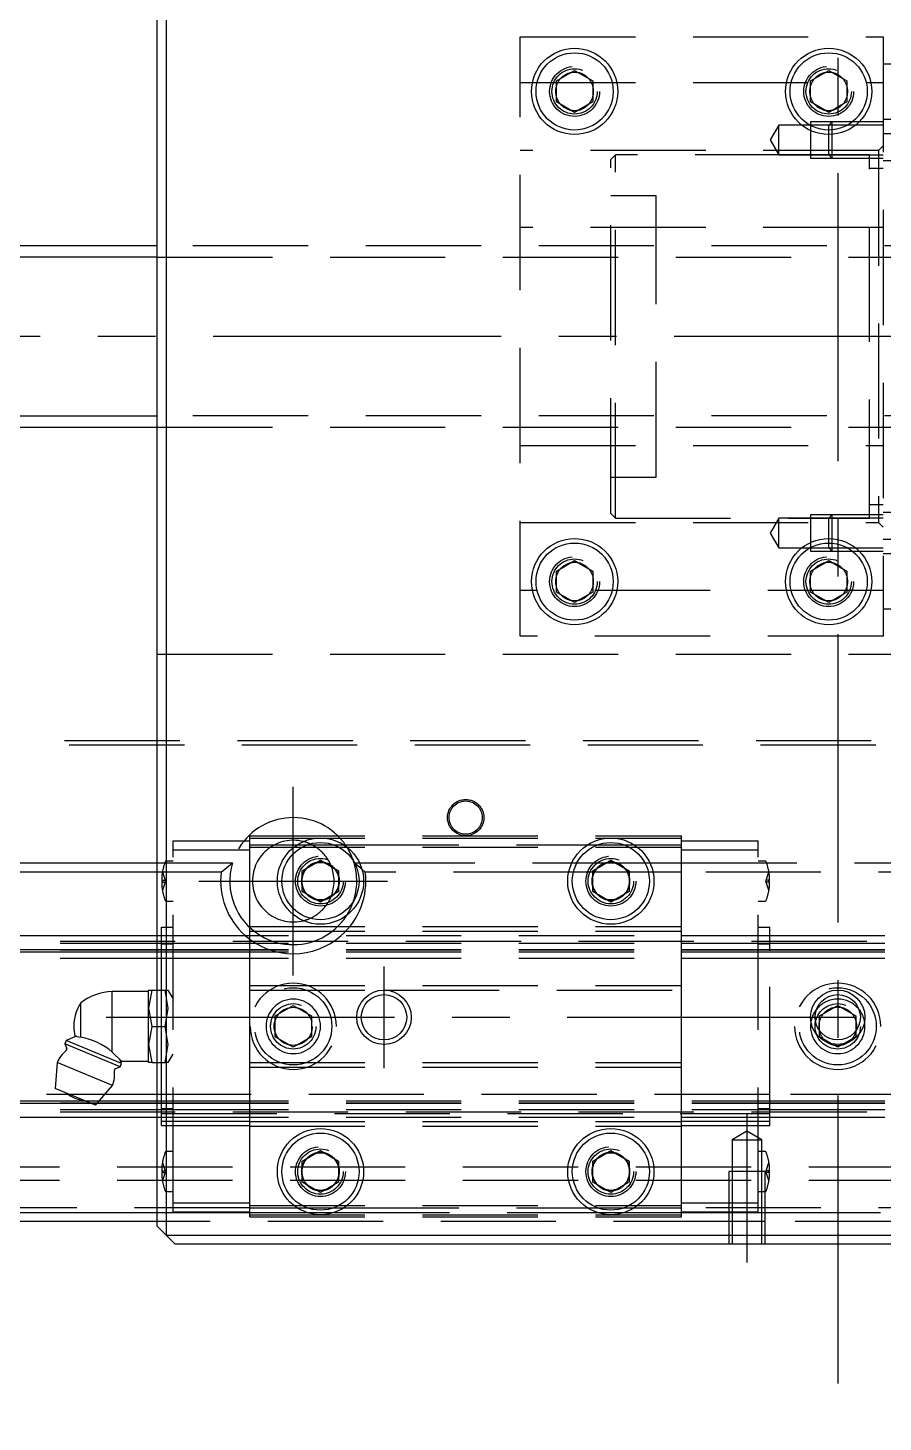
# Model space of a CAD drawing. Extents: x -10 to 750, y -346 to 120.
# Drawn here: x 110.8 to 205, y -119.6 to 34 of the extents above; entities that cross this region are included whole.
import ezdxf

# ---------------------------------------------------------------- set-up
doc = ezdxf.new("R2010")
doc.units = 0
doc.linetypes.add('CENTER', pattern=[50.8, 31.75, -6.35, 6.35, -6.35])
doc.linetypes.add('DASHED', pattern=[19.05, 12.7, -6.35])
doc.layers.get('0').update_dxf_attribs({"linetype": 'CONTINUOUS'})
doc.layers.add('CENTER', color=1, linetype='CENTER')

msp = doc.modelspace()

# ---------------------------------------------------------------- linework, layer by layer
at = {"color": 7, "linetype": 'CONTINUOUS'}
for p, q in [((126, 99), (126, -99)), ((125, -98), (125, 98)), ((169, 28.15), (171, 29.31)), ((171, 29.31), (173, 28.15)), ((197, 28.15), (199, 29.31)), ((199, 29.31), (201, 28.15)), ((169, 25.85), (169, 28.15)), ((173, 28.15), (173, 25.85)), ((197, 25.85), (197, 28.15)), ((201, 28.15), (201, 25.85)), ((171, 24.69), (169, 25.85)), ((173, 25.85), (171, 24.69)), ((199, 24.69), (197, 25.85)), ((201, 25.85), (199, 24.69)), ((125, 10), (28, 10)), ((28, -10), (125, -10)), ((169, -25.85), (171, -24.69)), ((169, -28.15), (169, -25.85)), ((171, -24.69), (173, -25.85)), ((173, -25.85), (173, -28.15)), ((197, -25.85), (199, -24.69)), ((197, -28.15), (197, -25.85)), ((199, -24.69), (201, -25.85)), ((201, -25.85), (201, -28.15)), ((171, -29.31), (169, -28.15)), ((173, -28.15), (171, -29.31)), ((199, -29.31), (197, -28.15)), ((201, -28.15), (199, -29.31)), ((26.71, -58), (125, -58)), ((141, -58.85), (143, -57.69)), ((143, -57.69), (145, -58.85)), ((173, -58.85), (175, -57.69)), ((175, -57.69), (177, -58.85)), ((125, -59), (27.94, -59)), ((141, -61.15), (141, -58.85)), ((145, -58.85), (145, -61.15)), ((173, -61.15), (173, -58.85)), ((177, -58.85), (177, -61.15)), ((143, -62.31), (141, -61.15)), ((145, -61.15), (143, -62.31)), ((175, -62.31), (173, -61.15)), ((177, -61.15), (175, -62.31)), ((0, -66), (125, -66)), ((0, -67.52), (125, -67.52)), ((0, -67.8), (125, -67.8)), ((124.04, -72.15), (120.04, -72.15)), ((120.04, -78.83), (120.04, -72.15)), ((124.04, -74), (124.04, -72)), ((124.04, -72), (124.4, -72)), ((124.4, -72), (124.04, -74)), ((124.4, -72), (125, -72)), ((116.6, -77.18), (116.6, -73.4)), ((124.04, -78), (124.04, -74)), ((124.04, -74), (124.4, -76)), ((124.4, -76), (124.04, -78)), ((124.4, -76), (125, -76)), ((114.98, -77.56), (114.83, -77.93)), ((114.83, -77.93), (115.04, -78.44)), ((120.93, -80.45), (114.83, -77.93)), ((116.1, -77.09), (114.98, -77.56)), ((121.08, -80.08), (114.98, -77.56)), ((115.94, -77.07), (116.6, -77.18)), ((124.04, -80), (124.04, -78)), ((124.04, -78), (124.4, -80)), ((120.04, -78.83), (121.08, -79.85)), ((121.08, -80.08), (120.9, -79.64)), ((121.08, -79.85), (124.04, -79.85)), ((113.97, -80), (113.77, -82.84)), ((120.07, -82.53), (113.97, -80)), ((120.42, -80.66), (120.93, -80.45)), ((120.93, -80.45), (121.08, -80.08)), ((124.4, -80), (124.04, -80)), ((124.4, -80), (125, -80)), ((118.2, -84.68), (113.77, -82.84)), ((118.2, -84.68), (120.07, -82.53)), ((0, -84.2), (117.05, -84.2)), ((118.62, -84.2), (125, -84.2)), ((0, -84.48), (117.73, -84.48)), ((0, -86), (125, -86)), ((118.37, -84.48), (125, -84.48)), ((141, -90.85), (143, -89.69)), ((143, -89.69), (145, -90.85)), ((173, -90.85), (175, -89.69)), ((175, -89.69), (177, -90.85)), ((141, -93.15), (141, -90.85)), ((145, -90.85), (145, -93.15)), ((173, -93.15), (173, -90.85)), ((177, -90.85), (177, -93.15)), ((143, -94.31), (141, -93.15)), ((145, -93.15), (143, -94.31)), ((175, -94.31), (173, -93.15)), ((177, -93.15), (175, -94.31)), ((1, -96.5), (125, -96.5)), ((125, -97.5), (2, -97.5)), ((126, -99), (125, -98)), ((127, -100), (126, -99)), ((126, -99), (274, -99)), ((273, -100), (127, -100))]:
    msp.add_line(p, q, dxfattribs=at)
at = {"color": 3, "linetype": 'DASHED'}
for p, q in [((165, 33), (205, 33)), ((165, -33), (165, 33)), ((205, 33), (205, -33)), ((215, 30), (205, 30)), ((165, 28), (205, 28)), ((193.5, 23.3), (192.55, 21.65)), ((197, 23.3), (193.5, 23.3)), ((193.5, 20), (193.5, 23.3)), ((199.35, 23.65), (197, 23.65)), ((197, 23.65), (197, 23.25)), ((199, 23.3), (197, 23.3)), ((197, 23.25), (197, 22.69)), ((199.35, 23.65), (199, 23.3)), ((201.09, 23.3), (199, 23.3)), ((199, 22.75), (199, 23.3)), ((201.62, 23.65), (199.35, 23.65)), ((201.62, 23.65), (199.35, 23.65)), ((199.35, 23.65), (199.35, 22.76)), ((201.98, 23.3), (201.09, 23.3)), ((202.37, 23.65), (201.62, 23.65)), ((202.37, 23.65), (201.62, 23.65)), ((205, 23.3), (201.98, 23.3)), ((205, 23.65), (202.37, 23.65)), ((205, 23.65), (202.37, 23.65)), ((215, 23.9), (205, 23.9)), ((192.55, 21.65), (193.5, 20)), ((197, 22.69), (197, 19.65)), ((199, 22.25), (199, 22.75)), ((199, 20), (199, 22.25)), ((199.35, 22.76), (199.35, 22.26)), ((199.35, 22.26), (199.35, 19.65)), ((205, 22.36), (215, 22.36)), ((204.5, 20.5), (165, 20.5)), ((175.5, 20), (175, 19.5)), ((197, 20), (175.5, 20)), ((175.5, -20), (175.5, 20)), ((193.5, 20), (197, 20)), ((197, 20), (199, 20)), ((199, 20), (197, 20)), ((203.5, 20), (199, 20)), ((199, 20), (199.35, 19.65)), ((199, 20), (205, 20)), ((203.5, 19.65), (203.5, 20)), ((205, 21), (204.5, 20.5)), ((204.5, 20.5), (204.5, -20.5)), ((175, -19.5), (175, 19.5)), ((197, 19.65), (199.35, 19.65)), ((199.35, 19.65), (205, 19.65)), ((199.35, 19.65), (205, 19.65)), ((203.5, -19.65), (203.5, 19.65)), ((205, 18.5), (203.5, 18.5)), ((205, 19.4), (215, 19.4)), ((180, 15.5), (175, 15.5)), ((180, -15.5), (180, 15.5)), ((204.5, 12), (165, 12)), ((205, 12), (204.5, 12)), ((275, 10), (125, 10)), ((125, 8.75), (275, 8.75)), ((275, -8.75), (125, -8.75)), ((125, -10), (275, -10)), ((165, -12), (204.5, -12)), ((204.5, -12), (205, -12)), ((204.5, -12), (205, -12)), ((175, -15.5), (180, -15.5)), ((175, -19.5), (175.5, -20)), ((199.35, -19.65), (197, -19.65)), ((197, -19.65), (197, -22.69)), ((199.35, -19.65), (199, -20)), ((205, -19.65), (199.35, -19.65)), ((205, -19.65), (199.35, -19.65)), ((199.35, -19.65), (199.35, -22.26)), ((203.5, -18.5), (205, -18.5)), ((203.5, -20), (203.5, -19.65)), ((215, -19.4), (205, -19.4)), ((165, -20.5), (204.5, -20.5)), ((175.5, -20), (197, -20)), ((193.5, -20), (192.55, -21.65)), ((197, -20), (193.5, -20)), ((193.5, -21.65), (193.5, -20)), ((199, -20), (197, -20)), ((197, -20), (199, -20)), ((199, -20), (203.5, -20)), ((205, -20), (199, -20)), ((199, -22.25), (199, -20)), ((204.5, -20.5), (205, -21)), ((192.55, -21.65), (193.5, -23.3)), ((193.5, -23.3), (193.5, -21.65)), ((197, -22.69), (197, -23.25)), ((199, -22.75), (199, -22.25)), ((199, -23.3), (199, -22.75)), ((199.35, -22.26), (199.35, -22.76)), ((199.35, -22.76), (199.35, -23.65)), ((215, -22.36), (205, -22.36)), ((193.5, -23.3), (197, -23.3)), ((197, -23.25), (197, -23.65)), ((197, -23.3), (199, -23.3)), ((197, -23.65), (199.35, -23.65)), ((199, -23.3), (199.35, -23.65)), ((199, -23.3), (201.09, -23.3)), ((199.35, -23.65), (201.62, -23.65)), ((199.35, -23.65), (201.62, -23.65)), ((201.09, -23.3), (201.98, -23.3)), ((201.62, -23.65), (202.37, -23.65)), ((201.62, -23.65), (202.37, -23.65)), ((201.98, -23.3), (205, -23.3)), ((202.37, -23.65), (205, -23.65)), ((202.37, -23.65), (205, -23.65)), ((205, -23.9), (215, -23.9)), ((205, -28), (165, -28)), ((205, -30), (207, -30)), ((205, -33), (165, -33)), ((125, -35), (275, -35)), ((0.5, -44.5), (399.5, -44.5)), ((1, -45), (399, -45)), ((135.2, -56), (135.2, -55)), ((135.2, -55), (182.8, -55)), ((135.2, -55.25), (182.8, -55.25)), ((182.8, -56), (182.8, -55)), ((126.77, -55.55), (135.2, -55.55)), ((126.77, -56.55), (126.77, -55.55)), ((126.77, -95.45), (126.77, -56.55)), ((126.77, -56.55), (135.2, -56.55)), ((135.2, -65), (135.2, -56)), ((135.2, -56), (140.44, -56)), ((135.2, -56.25), (182.8, -56.25)), ((140.44, -56), (141.56, -56)), ((141.56, -56), (144.44, -56)), ((144.44, -56), (145.56, -56)), ((145.56, -56), (172.44, -56)), ((172.44, -56), (173.56, -56)), ((173.56, -56), (176.44, -56)), ((176.44, -56), (177.56, -56)), ((177.56, -56), (182.8, -56)), ((182.8, -55.55), (191.23, -55.55)), ((182.8, -65), (182.8, -56)), ((182.8, -56.55), (191.23, -56.55)), ((191.23, -56.55), (191.23, -55.55)), ((191.23, -95.45), (191.23, -56.55)), ((125, -58), (125.84, -58)), ((125.84, -58), (126.77, -58)), ((126.77, -57.8), (125.99, -57.8)), ((126.77, -58), (133.29, -58)), ((132.06, -59), (133.29, -58)), ((146.71, -58), (146.75, -58)), ((147.56, -58.68), (146.71, -58)), ((146.75, -58), (147.31, -58)), ((147.31, -58), (170.69, -58)), ((170.69, -58), (171.25, -58)), ((171.25, -58), (173.11, -58)), ((173.11, -58), (173.5, -58)), ((173.5, -58), (174.36, -58)), ((174.36, -58), (174.46, -58)), ((174.46, -58), (174.5, -58)), ((174.5, -58), (175.5, -58)), ((175.5, -58), (175.54, -58)), ((175.54, -58), (175.64, -58)), ((175.64, -58), (176.5, -58)), ((176.5, -58), (176.89, -58)), ((176.89, -58), (178.75, -58)), ((178.75, -58), (179.31, -58)), ((179.31, -58), (182.8, -58)), ((182.8, -58), (217.2, -58)), ((192.01, -57.8), (191.23, -57.8)), ((125.58, -59), (125, -59)), ((125.5, -59.9), (125.58, -59.9)), ((125.58, -59), (125.9, -59.9)), ((126.77, -59), (125.58, -59)), ((125.58, -59.9), (125.9, -59.9)), ((125.58, -59.9), (125.58, -60.1)), ((125.9, -59.9), (125.94, -60)), ((132.06, -59), (126.77, -59)), ((147.94, -59), (147.56, -58.68)), ((170.36, -59), (147.94, -59)), ((170.87, -59), (170.36, -59)), ((172.44, -59), (170.87, -59)), ((172.71, -59), (172.44, -59)), ((173, -59), (172.71, -59)), ((173.15, -59), (173, -59)), ((173.2, -59), (173.15, -59)), ((176.8, -59), (173.2, -59)), ((176.85, -59), (176.8, -59)), ((177, -59), (176.85, -59)), ((177.29, -59), (177, -59)), ((177.56, -59), (177.29, -59)), ((179.13, -59), (177.56, -59)), ((179.64, -59), (179.13, -59)), ((182.8, -59), (179.64, -59)), ((217.2, -59), (182.8, -59)), ((192.1, -59.9), (192.06, -60)), ((192.1, -59.9), (192.42, -59)), ((192.42, -59.9), (192.1, -59.9)), ((192.42, -60.1), (192.42, -59.9)), ((192.42, -59.9), (192.5, -59.9)), ((125.58, -60.1), (125.5, -60.1)), ((125.9, -60.1), (125.58, -61)), ((125.58, -60.1), (125.9, -60.1)), ((125.9, -60.1), (125.94, -60)), ((192.1, -60.1), (192.06, -60)), ((192.42, -61), (192.1, -60.1)), ((192.42, -60.1), (192.1, -60.1)), ((192.5, -60.1), (192.42, -60.1)), ((125.99, -62.2), (126.77, -62.2)), ((191.23, -62.2), (192.01, -62.2)), ((125, -66), (125.5, -66)), ((125.5, -65.07), (126.77, -65.07)), ((125.5, -67.67), (125.5, -65.07)), ((125.5, -65.08), (126.77, -65.08)), ((125.5, -66), (126.77, -66)), ((126.77, -66), (182.8, -66)), ((135.2, -65.5), (135.2, -65)), ((135.2, -65), (182.8, -65)), ((135.2, -71.5), (135.2, -65.5)), ((135.2, -65.5), (182.8, -65.5)), ((182.8, -65.5), (182.8, -65)), ((182.8, -71.5), (182.8, -65.5)), ((182.8, -66), (192.5, -66)), ((191.23, -65.07), (192.5, -65.07)), ((191.23, -65.08), (192.5, -65.08)), ((192.5, -67.67), (192.5, -65.07)), ((192.5, -66), (207.5, -66)), ((0, -66.6), (400, -66.6)), ((0, -66.85), (125, -66.85)), ((0, -67.58), (125.5, -67.58)), ((125, -66.85), (125.5, -66.85)), ((125, -67.52), (125.5, -67.52)), ((125.5, -66.85), (126.77, -66.85)), ((125.5, -66.92), (126.77, -66.92)), ((125.5, -67.52), (126.77, -67.52)), ((125.5, -67.58), (126.77, -67.58)), ((126.77, -66.85), (182.8, -66.85)), ((126.77, -67.52), (182.8, -67.52)), ((126.77, -67.58), (182.8, -67.58)), ((182.8, -66.85), (192.5, -66.85)), ((182.8, -67.52), (192.5, -67.52)), ((182.8, -67.58), (192.5, -67.58)), ((191.23, -66.92), (192.5, -66.92)), ((192.5, -66.85), (207.5, -66.85)), ((192.5, -67.52), (207.5, -67.52)), ((192.5, -67.58), (207.5, -67.58)), ((0, -68.5), (125.5, -68.5)), ((125, -67.8), (125.5, -67.8)), ((125.5, -72), (125.5, -67.67)), ((125.5, -67.8), (126.77, -67.8)), ((125.5, -68.5), (126.77, -68.5)), ((126.77, -67.8), (182.8, -67.8)), ((126.77, -68.5), (182.8, -68.5)), ((182.8, -67.8), (192.5, -67.8)), ((182.8, -68.5), (192.5, -68.5)), ((192.5, -84.33), (192.5, -67.67)), ((192.5, -67.8), (207.5, -67.8)), ((192.5, -68.5), (207.5, -68.5)), ((125, -72), (125.87, -72)), ((125.5, -80), (125.5, -72)), ((125.87, -72), (126.22, -72)), ((126.22, -74), (125.87, -72)), ((126.77, -72.94), (126.22, -72)), ((135.2, -72), (135.2, -71.5)), ((135.2, -71.5), (182.8, -71.5)), ((135.2, -80), (135.2, -72)), ((135.2, -72), (150, -72)), ((150, -72), (182.8, -72)), ((182.8, -72), (182.8, -71.5)), ((182.8, -80), (182.8, -72)), ((138, -74.85), (140, -73.69)), ((140, -73.69), (142, -74.85)), ((198, -74.85), (200, -73.69)), ((200, -73.69), (202, -74.85)), ((125.87, -76), (126.22, -74)), ((138, -77.15), (138, -74.85)), ((142, -74.85), (142, -77.15)), ((198, -76.5), (198, -74.85)), ((202, -74.85), (202, -76.5)), ((125, -76), (125.87, -76)), ((126.22, -78), (125.87, -76)), ((137.5, -76), (137.53, -75.59)), ((197.5, -76), (197.53, -75.59)), ((198, -77.15), (198, -76.5)), ((202, -76.5), (202, -77.15)), ((125.87, -80), (126.22, -78)), ((140, -78.31), (138, -77.15)), ((142, -77.15), (140, -78.31)), ((200, -78.31), (198, -77.15)), ((202, -77.15), (200, -78.31)), ((126.22, -80), (126.77, -79.06)), ((125, -80), (125.87, -80)), ((125.5, -84.33), (125.5, -80)), ((126.22, -80), (125.87, -80)), ((135.2, -80.5), (135.2, -80)), ((135.2, -80), (182.8, -80)), ((135.2, -86.5), (135.2, -80.5)), ((135.2, -80.5), (182.8, -80.5)), ((182.8, -80.5), (182.8, -80)), ((182.8, -86.5), (182.8, -80.5)), ((125.5, -83.5), (0, -83.5)), ((0, -84.42), (125.5, -84.42)), ((117.05, -84.2), (118.62, -84.2)), ((125, -84.2), (125.5, -84.2)), ((126.77, -83.5), (125.5, -83.5)), ((125.5, -84.2), (126.77, -84.2)), ((125.5, -86.93), (125.5, -84.33)), ((125.5, -84.42), (126.77, -84.42)), ((192.5, -83.5), (126.77, -83.5)), ((126.77, -84.2), (192.5, -84.2)), ((126.77, -84.42), (192.5, -84.42)), ((207.5, -83.5), (192.5, -83.5)), ((192.5, -84.2), (207.5, -84.2)), ((192.5, -86.93), (192.5, -84.33)), ((192.5, -84.42), (207.5, -84.42)), ((0, -85.15), (125, -85.15)), ((0, -85.4), (400, -85.4)), ((117.73, -84.48), (118.37, -84.48)), ((125, -84.48), (125.5, -84.48)), ((125, -85.15), (125.5, -85.15)), ((125, -86), (125.5, -86)), ((125.5, -84.48), (126.77, -84.48)), ((126.77, -85.08), (125.5, -85.08)), ((125.5, -85.15), (126.77, -85.15)), ((125.5, -85.6), (192.5, -85.6)), ((125.5, -86), (126.77, -86)), ((126.77, -84.48), (192.5, -84.48)), ((126.77, -85.15), (192.5, -85.15)), ((126.77, -86), (182.8, -86)), ((182.8, -86), (192.5, -86)), ((192.5, -85.08), (191.23, -85.08)), ((192.5, -84.48), (207.5, -84.48)), ((192.5, -85.15), (207.5, -85.15)), ((192.5, -86), (207.5, -86)), ((125.5, -86.46), (126.77, -86.46)), ((125.5, -86.92), (126.77, -86.92)), ((125.5, -86.93), (126.77, -86.93)), ((126.77, -86.46), (135.2, -86.46)), ((126.77, -86.93), (135.2, -86.93)), ((135.2, -87), (135.2, -86.5)), ((135.2, -86.5), (182.8, -86.5)), ((135.2, -96), (135.2, -87)), ((135.2, -87), (182.8, -87)), ((182.8, -86.46), (191.23, -86.46)), ((182.8, -87), (182.8, -86.5)), ((182.8, -86.93), (191.23, -86.93)), ((182.8, -96), (182.8, -87)), ((190, -87.55), (188.35, -88.5)), ((191.65, -88.5), (190, -87.55)), ((191.23, -86.46), (192.5, -86.46)), ((191.23, -86.92), (192.5, -86.92)), ((191.23, -86.93), (192.5, -86.93)), ((188.35, -88.5), (188.35, -92)), ((188.35, -88.5), (191.65, -88.5)), ((191.65, -92), (191.65, -88.5)), ((126.77, -89.8), (125.99, -89.8)), ((192.01, -89.8), (191.23, -89.8)), ((400, -91.5), (0, -91.5)), ((125.5, -91.9), (125.58, -91.9)), ((125.58, -92.1), (125.5, -92.1)), ((125.58, -91), (125.9, -91.9)), ((125.58, -91.9), (125.9, -91.9)), ((125.58, -91.9), (125.58, -92.1)), ((125.9, -92.1), (125.58, -93)), ((125.58, -92.1), (125.9, -92.1)), ((125.9, -91.9), (125.94, -92)), ((125.9, -92.1), (125.94, -92)), ((188, -92), (188, -100)), ((192, -92), (188, -92)), ((188.35, -92), (188.35, -100)), ((191.65, -100), (191.65, -92)), ((192, -100), (192, -92)), ((192.1, -91.9), (192.06, -92)), ((192.1, -92.1), (192.06, -92)), ((192.1, -91.9), (192.42, -91)), ((192.42, -91.9), (192.1, -91.9)), ((192.42, -93), (192.1, -92.1)), ((192.42, -92.1), (192.1, -92.1)), ((192.42, -92.1), (192.42, -91.9)), ((192.42, -91.9), (192.5, -91.9)), ((192.5, -92.1), (192.42, -92.1)), ((400, -93), (0, -93)), ((125.99, -94.2), (126.77, -94.2)), ((191.23, -94.2), (192, -94.2)), ((192, -94.2), (192.01, -94.2)), ((135.2, -96), (0.5, -96)), ((125, -96.5), (135.2, -96.5)), ((126.77, -95.45), (135.2, -95.45)), ((126.77, -96.45), (126.77, -95.45)), ((126.77, -96.45), (135.2, -96.45)), ((135.2, -95.75), (182.8, -95.75)), ((135.2, -97), (135.2, -96)), ((135.2, -96), (140.44, -96)), ((135.2, -96.5), (141.48, -96.5)), ((135.2, -96.75), (182.8, -96.75)), ((140.44, -96), (141.56, -96)), ((141.48, -96.5), (144.52, -96.5)), ((141.56, -96), (144.44, -96)), ((144.44, -96), (145.56, -96)), ((144.52, -96.5), (173.48, -96.5)), ((145.56, -96), (172.44, -96)), ((172.44, -96), (173.56, -96)), ((173.48, -96.5), (176.52, -96.5)), ((173.56, -96), (176.44, -96)), ((176.44, -96), (177.56, -96)), ((176.52, -96.5), (182.8, -96.5)), ((177.56, -96), (182.8, -96)), ((182.8, -95.45), (188, -95.45)), ((182.8, -97), (182.8, -96)), ((217.2, -96), (182.8, -96)), ((182.8, -96.45), (188, -96.45)), ((182.8, -96.5), (188, -96.5)), ((188, -95.45), (191.23, -95.45)), ((188, -96.45), (191.23, -96.45)), ((188, -96.5), (192, -96.5)), ((191.23, -96.45), (191.23, -95.45)), ((192, -96.5), (208, -96.5)), ((188, -97.5), (125, -97.5)), ((135.2, -97), (182.8, -97)), ((192, -97.5), (188, -97.5)), ((208, -97.5), (192, -97.5))]:
    msp.add_line(p, q, dxfattribs=at)
at = {"color": 3, "linetype": 'CONTINUOUS'}
for p, q in [((125, 8.75), (28, 8.75)), ((28, -8.75), (125, -8.75))]:
    msp.add_line(p, q, dxfattribs=at)
at = {"color": 7, "linetype": 'CONTINUOUS'}
for centre, radius in [((171, 27), 4.75), ((171, 27), 4.25), ((199, 27), 4.75), ((199, 27), 4.25), ((171, -27), 4.75), ((171, -27), 4.25), ((199, -27), 4.75), ((199, -27), 4.25), ((143, -60), 4.75), ((175, -60), 4.75), ((143, -60), 4.25), ((175, -60), 4.25), ((200, -75), 3), ((150, -75), 2.5), ((200, -75), 2.5), ((143, -92), 4.75), ((175, -92), 4.75), ((143, -92), 4.25), ((175, -92), 4.25)]:
    msp.add_circle(centre, radius, dxfattribs=at)
at = {"color": 3, "linetype": 'DASHED'}
for centre, radius in [((171, 27), 2.75), ((171, 27), 2.5), ((199, 27), 2.75), ((199, 27), 2.5), ((171, -27), 2.75), ((171, -27), 2.5), ((199, -27), 2.75), ((199, -27), 2.5), ((159, -53), 2), ((159, -53), 1.83), ((143, -60), 2.75), ((143, -60), 2.5), ((143, -60), 2.07), ((175, -60), 2.75), ((175, -60), 2.5), ((175, -60), 2.07), ((140, -76), 4.25), ((200, -76), 4.25), ((140, -76), 2.5), ((200, -76), 2.5), ((140, -76), 2.1), ((143, -92), 2.75), ((143, -92), 2.5), ((143, -92), 2.07), ((175, -92), 2.75), ((175, -92), 2.5), ((175, -92), 2.07)]:
    msp.add_circle(centre, radius, dxfattribs=at)
at = {"color": 3, "linetype": 'CONTINUOUS'}
msp.add_circle((150, -75), 3, dxfattribs=at)
at = {"color": 3, "linetype": 'DASHED'}
for centre, radius, start, end in [((171, 27), 2.1, 137.7528, 162.2472), ((171, 27), 2.1, 102.2472, 137.7528), ((171, 27), 2.1, 77.7528, 102.2472), ((171, 27), 2.1, 42.2472, 77.7528), ((171, 27), 2.1, 17.7528, 42.2472), ((199, 27), 2.1, 137.7528, 162.2472), ((199, 27), 2.1, 102.2472, 137.7528), ((199, 27), 2.1, 77.7528, 102.2472), ((199, 27), 2.1, 42.2472, 77.7528), ((199, 27), 2.1, 17.7528, 42.2472), ((171, 27), 2.1, 162.2472, 180), ((171, 27), 2.1, 180, 197.7528), ((171, 27), 2.1, 197.7528, 222.2472), ((171, 27), 2.1, 317.7528, 342.2472), ((171, 27), 2.1, 342.2472, 17.7528), ((199, 27), 2.1, 162.2472, 180), ((199, 27), 2.1, 180, 197.7528), ((199, 27), 2.1, 197.7528, 222.2472), ((199, 27), 2.1, 317.7528, 342.2472), ((199, 27), 2.1, 342.2472, 17.7528), ((171, 27), 2.1, 222.2472, 257.7528), ((171, 27), 2.1, 257.7528, 282.2472), ((171, 27), 2.1, 282.2472, 317.7528), ((199, 27), 2.1, 222.2472, 257.7528), ((199, 27), 2.1, 257.7528, 282.2472), ((199, 27), 2.1, 282.2472, 317.7528), ((171, -27), 2.1, 137.7528, 162.2472), ((171, -27), 2.1, 102.2472, 137.7528), ((171, -27), 2.1, 77.7528, 102.2472), ((171, -27), 2.1, 42.2472, 77.7528), ((171, -27), 2.1, 17.7528, 42.2472), ((199, -27), 2.1, 137.7528, 162.2472), ((199, -27), 2.1, 102.2472, 137.7528), ((199, -27), 2.1, 77.7528, 102.2472), ((199, -27), 2.1, 42.2472, 77.7528), ((199, -27), 2.1, 17.7528, 42.2472), ((171, -27), 2.1, 162.2472, 180), ((171, -27), 2.1, 180, 197.7528), ((171, -27), 2.1, 197.7528, 222.2472), ((171, -27), 2.1, 317.7528, 342.2472), ((171, -27), 2.1, 342.2472, 17.7528), ((199, -27), 2.1, 162.2472, 180), ((199, -27), 2.1, 180, 197.7528), ((199, -27), 2.1, 197.7528, 222.2472), ((199, -27), 2.1, 317.7528, 342.2472), ((199, -27), 2.1, 342.2472, 17.7528), ((171, -27), 2.1, 222.2472, 257.7528), ((171, -27), 2.1, 257.7528, 282.2472), ((171, -27), 2.1, 282.2472, 317.7528), ((199, -27), 2.1, 222.2472, 257.7528), ((199, -27), 2.1, 257.7528, 282.2472), ((199, -27), 2.1, 282.2472, 317.7528), ((140, -60), 7, 45.5847, 163.3985), ((140, -60), 7, 32.4617, 45.5847), ((140, -60), 4.5, 75.6594, 180), ((140, -60), 4.5, 65.5215, 75.6594), ((140, -60), 4.5, 36.5593, 65.5215), ((140, -60), 7, 18.0303, 32.4617), ((131.5, -60), 6, 159.1494, 170.4059), ((125.99, -57.9), 0.1, 90, 159.1494), ((140, -60), 7, 163.3985, 238.9973), ((143, -60), 2.1, 102.2472, 137.7528), ((143, -60), 2.06, 105.9141, 134.0859), ((143, -60), 2.06, 74.0859, 105.9141), ((143, -60), 2.1, 77.7528, 102.2472), ((143, -60), 2.1, 42.2472, 77.7528), ((143, -60), 2.06, 45.9141, 74.0859), ((140, -60), 4.5, 31.5863, 36.5593), ((140, -60), 4.5, 22.202, 31.5863), ((140, -60), 4.5, 337.798, 22.202), ((140, -60), 7, 16.6015, 18.0303), ((140, -60), 7, 341.9697, 16.6015), ((175, -60), 2.1, 102.2472, 137.7528), ((175, -60), 2.06, 105.9141, 134.0859), ((175, -60), 2.06, 74.0859, 105.9141), ((175, -60), 2.1, 77.7528, 102.2472), ((175, -60), 2.1, 42.2472, 77.7528), ((175, -60), 2.06, 45.9141, 74.0859), ((192.01, -57.9), 0.1, 20.8506, 90), ((186.5, -60), 6, 9.5941, 20.8506), ((131.5, -60), 6, 170.4203, 179.0449), ((140, -60), 8, 172.8192, 228.5904), ((143, -60), 2.1, 162.2472, 180), ((143, -60), 2.06, 165.9141, 194.0859), ((143, -60), 2.06, 134.0859, 165.9141), ((143, -60), 2.1, 137.7528, 162.2472), ((143, -60), 2.06, 14.0859, 45.9141), ((143, -60), 2.1, 17.7528, 42.2472), ((143, -60), 2.1, 342.2472, 17.7528), ((143, -60), 2.06, 0, 14.0859), ((140, -60), 8, 311.4096, 7.1808), ((175, -60), 2.1, 162.2472, 180), ((175, -60), 2.06, 165.9141, 194.0859), ((175, -60), 2.06, 134.0859, 165.9141), ((175, -60), 2.1, 137.7528, 162.2472), ((175, -60), 2.06, 14.0859, 45.9141), ((175, -60), 2.1, 17.7528, 42.2472), ((175, -60), 2.1, 342.2472, 17.7528), ((175, -60), 2.06, 0, 14.0859), ((186.5, -60), 6, 0.9551, 9.5797), ((131.5, -60), 6, 180.9551, 189.5797), ((131.5, -60), 6, 189.5941, 200.8506), ((140, -60), 4.5, 180, 284.3406), ((143, -60), 2.1, 180, 197.7528), ((143, -60), 2.06, 194.0859, 225.9141), ((143, -60), 2.1, 197.7528, 222.2472), ((143, -60), 2.1, 222.2472, 257.7528), ((143, -60), 2.1, 282.2472, 317.7528), ((143, -60), 2.06, 314.0859, 345.9141), ((143, -60), 2.1, 317.7528, 342.2472), ((143, -60), 2.06, 345.9141, 0), ((175, -60), 2.1, 180, 197.7528), ((175, -60), 2.06, 194.0859, 225.9141), ((175, -60), 2.1, 197.7528, 222.2472), ((175, -60), 2.1, 222.2472, 257.7528), ((175, -60), 2.1, 282.2472, 317.7528), ((175, -60), 2.06, 314.0859, 345.9141), ((175, -60), 2.1, 317.7528, 342.2472), ((175, -60), 2.06, 345.9141, 0), ((186.5, -60), 6, 339.1494, 350.4059), ((186.5, -60), 6, 350.4203, 359.0449), ((125.99, -62.1), 0.1, 200.8506, 270), ((143, -60), 2.06, 225.9141, 254.0859), ((140, -60), 4.5, 294.4785, 323.4407), ((143, -60), 2.06, 254.0859, 285.9141), ((143, -60), 2.1, 257.7528, 282.2472), ((143, -60), 2.06, 285.9141, 314.0859), ((140, -60), 4.5, 323.4407, 328.4137), ((140, -60), 4.5, 328.4137, 337.798), ((140, -60), 7, 327.5383, 341.9697), ((175, -60), 2.06, 225.9141, 254.0859), ((175, -60), 2.06, 254.0859, 285.9141), ((175, -60), 2.1, 257.7528, 282.2472), ((175, -60), 2.06, 285.9141, 314.0859), ((192.01, -62.1), 0.1, 270, 339.1494), ((140, -60), 4.5, 284.3406, 294.4785), ((140, -60), 7, 301.0027, 327.5383), ((140, -60), 8, 228.5904, 311.4096), ((140, -60), 7, 238.9973, 301.0027), ((140, -76), 4.75, 0, 180), ((200, -76), 4.75, 0, 180), ((140, -76), 3, 0, 180), ((200, -76), 3, 38.6822, 141.3178), ((200, -76), 3, 141.3178, 180), ((200, -76), 2.1, 137.7528, 162.2472), ((200, -76), 2.1, 102.2472, 137.7528), ((200, -76), 2.1, 77.7528, 102.2472), ((200, -76), 2.1, 42.2472, 77.7528), ((200, -76), 2.1, 17.7528, 42.2472), ((200, -76), 3, 0, 38.6822), ((140, -76), 4.75, 180, 0), ((140, -76), 3, 180, 0), ((200, -76), 4.75, 180, 0), ((200, -76), 3, 180, 0), ((200, -76), 2.1, 162.2472, 180), ((200, -76), 2.1, 180, 191.537), ((200, -76), 2.1, 191.537, 197.7528), ((200, -76), 2.1, 197.7528, 222.2472), ((200, -76), 2.1, 317.7528, 342.2472), ((200, -76), 2.1, 348.463, 17.7528), ((200, -76), 2.1, 342.2472, 348.463), ((200, -76), 2.1, 222.2472, 257.7528), ((200, -76), 2.1, 257.7528, 282.2472), ((200, -76), 2.1, 282.2472, 317.7528), ((131.5, -92), 6, 159.1494, 170.4059), ((125.99, -89.9), 0.1, 90, 159.1494), ((143, -92), 2.06, 134.0859, 165.9141), ((143, -92), 2.1, 137.7528, 162.2472), ((143, -92), 2.1, 102.2472, 137.7528), ((143, -92), 2.06, 105.9141, 134.0859), ((143, -92), 2.06, 74.0859, 105.9141), ((143, -92), 2.1, 77.7528, 102.2472), ((143, -92), 2.1, 42.2472, 77.7528), ((143, -92), 2.06, 45.9141, 74.0859), ((143, -92), 2.06, 14.0859, 45.9141), ((143, -92), 2.1, 17.7528, 42.2472), ((175, -92), 2.06, 134.0859, 165.9141), ((175, -92), 2.1, 137.7528, 162.2472), ((175, -92), 2.1, 102.2472, 137.7528), ((175, -92), 2.06, 105.9141, 134.0859), ((175, -92), 2.06, 74.0859, 105.9141), ((175, -92), 2.1, 77.7528, 102.2472), ((175, -92), 2.1, 42.2472, 77.7528), ((175, -92), 2.06, 45.9141, 74.0859), ((175, -92), 2.06, 14.0859, 45.9141), ((175, -92), 2.1, 17.7528, 42.2472), ((192.01, -89.9), 0.1, 20.8506, 90), ((186.5, -92), 6, 9.5941, 20.8506), ((131.5, -92), 6, 170.4203, 179.0449), ((131.5, -92), 6, 180.9551, 189.5797), ((143, -92), 2.1, 162.2472, 180), ((143, -92), 2.1, 180, 197.7528), ((143, -92), 2.06, 165.9141, 194.0859), ((143, -92), 2.1, 342.2472, 17.7528), ((143, -92), 2.06, 0, 14.0859), ((143, -92), 2.06, 345.9141, 0), ((175, -92), 2.1, 162.2472, 180), ((175, -92), 2.1, 180, 197.7528), ((175, -92), 2.06, 165.9141, 194.0859), ((175, -92), 2.1, 342.2472, 17.7528), ((175, -92), 2.06, 0, 14.0859), ((175, -92), 2.06, 345.9141, 0), ((186.5, -92), 6, 0.9551, 9.5797), ((186.5, -92), 6, 350.4203, 359.0449), ((131.5, -92), 6, 189.5941, 200.8506), ((143, -92), 2.06, 194.0859, 225.9141), ((143, -92), 2.1, 197.7528, 222.2472), ((143, -92), 2.1, 222.2472, 257.7528), ((143, -92), 2.06, 225.9141, 254.0859), ((143, -92), 2.1, 282.2472, 317.7528), ((143, -92), 2.06, 285.9141, 314.0859), ((143, -92), 2.06, 314.0859, 345.9141), ((143, -92), 2.1, 317.7528, 342.2472), ((175, -92), 2.06, 194.0859, 225.9141), ((175, -92), 2.1, 197.7528, 222.2472), ((175, -92), 2.1, 222.2472, 257.7528), ((175, -92), 2.06, 225.9141, 254.0859), ((175, -92), 2.1, 282.2472, 317.7528), ((175, -92), 2.06, 285.9141, 314.0859), ((175, -92), 2.06, 314.0859, 345.9141), ((175, -92), 2.1, 317.7528, 342.2472), ((186.5, -92), 6, 339.1494, 350.4059), ((125.99, -94.1), 0.1, 200.8506, 270), ((143, -92), 2.06, 254.0859, 285.9141), ((143, -92), 2.1, 257.7528, 282.2472), ((175, -92), 2.06, 254.0859, 285.9141), ((175, -92), 2.1, 257.7528, 282.2472), ((192.01, -94.1), 0.1, 270, 339.1494)]:
    msp.add_arc(centre, radius, start, end, dxfattribs=at)
at = {"color": 7, "linetype": 'CONTINUOUS'}
for centre, radius, start, end in [((120.27, -78.15), 6, 92.1786, 127.7262), ((120.52, -76), 4.7, 146.4139, 179.9998), ((120.52, -76), 4.7, 180.0002, 193.1788), ((114.97, -85.01), 8, 50.6329, 78.2355), ((117.02, -81.27), 3.3, 128.1639, 157.4998), ((114.86, -78.51), 0.2, 308.1612, 22.4985), ((117.02, -81.27), 3.3, 337.5002, 6.8361), ((120.49, -80.85), 0.2, 112.5015, 186.8388), ((117.15, -80.95), 3.2, 229.2906, 247.5), ((117.15, -80.95), 3.2, 247.5, 265.7094)]:
    msp.add_arc(centre, radius, start, end, dxfattribs=at)
at = {"layer": 'CENTER', "color": 1, "linetype": 'CENTER'}
for p, q in [((200, 119.6), (200, -119.6)), ((467.72, 0), (-10.04, 0)), ((140, -70.4), (140, -49.6)), ((129.6, -60), (150.4, -60)), ((150, -80.6), (150, -69.4)), ((119.4, -75), (280.6, -75)), ((190, -85.55), (190, -102))]:
    msp.add_line(p, q, dxfattribs=at)

doc.saveas('drawing.dxf')
